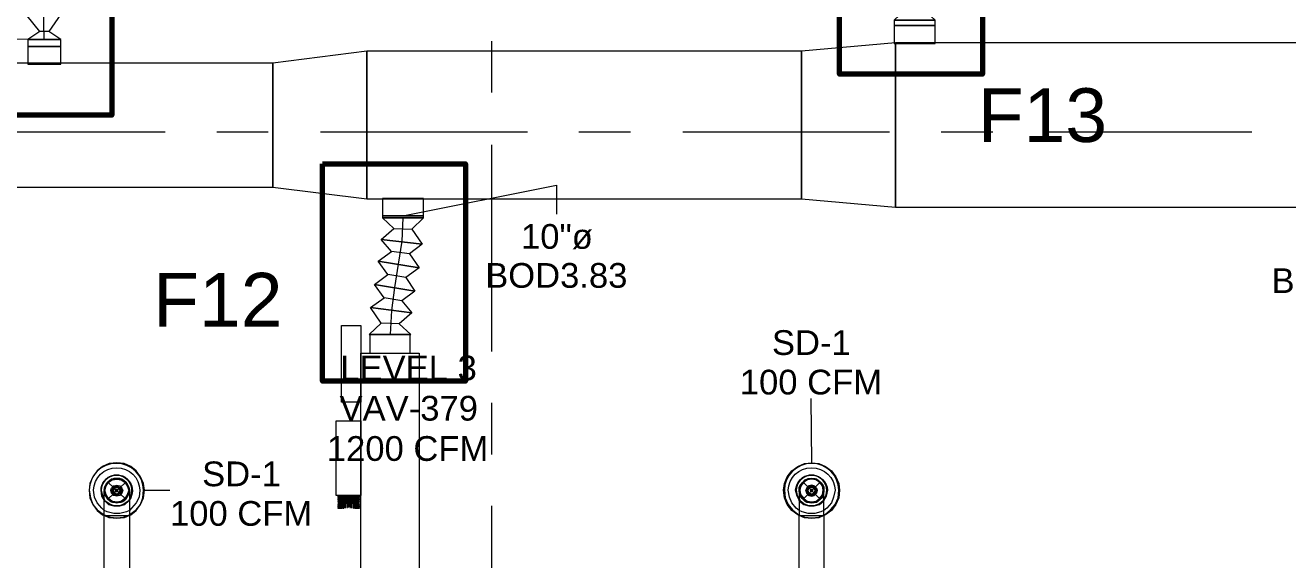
# Model space of a CAD drawing. Header units: metres. Extents: x -2 to 237, y -8 to 52.
# Drawn here: x 46.39 to 54.14, y 11.18 to 14.46 of the extents above; entities that cross this region are included whole.
import ezdxf

# ---------------------------------------------------------------- set-up
doc = ezdxf.new("R2010")
doc.units = ezdxf.units.M
doc.layers.add('HVAC - Ductos', color=5, linetype='Continuous', lineweight=0)
doc.layers.add('PDF_Text', color=7, linetype='Continuous', lineweight=0)
doc.layers.add('PDF_Geometry', color=7, linetype='Continuous', lineweight=0, true_color=0xaaaaaa)
doc.styles.add('PDF Arial-BoldMT-Identity-H', font='arial.ttf')
doc.styles.add('PDF Helvetica', font='')
doc.styles.get('PDF Helvetica').set_extended_font_data('Helvetica')

msp = doc.modelspace()

# ---------------------------------------------------------------- linework, layer by layer
at = {"layer": 'HVAC - Ductos', "lineweight": 0}
for points in [[(46.5074, 14.3702), (46.5029, 14.5718), (46.4892, 14.778), (46.4846, 14.8834), (46.4846, 14.9796)], [(51.7855, 14.5489), (51.7122, 14.6085), (51.9642, 14.6451), (51.9046, 14.5535), (51.7855, 14.5489), (51.7213, 14.4893), (51.7213, 14.4573), (51.7259, 14.4573), (51.7397, 14.4573), (51.758, 14.4573), (51.7855, 14.4573), (51.8176, 14.4573), (51.8496, 14.4573), (51.8817, 14.4573), (51.9138, 14.4573), (51.9367, 14.4573), (51.9596, 14.4573), (51.9734, 14.4573), (51.9734, 14.4893), (51.7213, 14.4893), (51.9734, 14.4893), (51.9046, 14.5535)], [(46.48, 14.4206), (46.4021, 14.5169), (46.6083, 14.526), (46.535, 14.4206), (46.48, 14.4206), (46.4067, 14.3702), (46.4067, 14.329), (46.4112, 14.329), (46.4204, 14.329), (46.4388, 14.329), (46.457, 14.329), (46.4846, 14.329), (46.5074, 14.329), (46.535, 14.329), (46.5579, 14.329), (46.5808, 14.329), (46.5945, 14.329), (46.6083, 14.329), (46.6083, 14.3702), (46.4067, 14.3702), (46.6083, 14.3702), (46.535, 14.4206)], [(51.9734, 14.3519), (51.9734, 14.4573), (51.9596, 14.4573), (51.9367, 14.4573), (51.9138, 14.4573), (51.8817, 14.4573), (51.8496, 14.4573), (51.8176, 14.4573), (51.7855, 14.4573), (51.758, 14.4573), (51.7397, 14.4573), (51.7259, 14.4573), (51.7213, 14.4573), (51.7213, 14.3519)], [(46.5074, 14.3702), (45.9852, 14.3748)], [(51.7213, 14.3519), (51.7213, 14.3473), (51.7259, 14.3473), (51.7397, 14.3473), (51.758, 14.3473), (51.7855, 14.3473), (51.8176, 14.3473), (51.8496, 14.3473), (51.8817, 14.3473), (51.9138, 14.3473), (51.9367, 14.3473), (51.9596, 14.3473), (51.9734, 14.3473), (51.9734, 14.3519)], [(51.9734, 14.3473), (51.9734, 14.3473)], [(46.6083, 14.2282), (46.6083, 14.329), (46.5945, 14.329), (46.5808, 14.329), (46.5579, 14.329), (46.535, 14.329), (46.5074, 14.329), (46.4846, 14.329), (46.457, 14.329), (46.4388, 14.329), (46.4204, 14.329), (46.4112, 14.329), (46.4067, 14.329), (46.4067, 14.2282)], [(46.4067, 14.2282), (46.4067, 14.219), (46.4112, 14.219), (46.4204, 14.219), (46.4388, 14.219), (46.457, 14.219), (46.4846, 14.219), (46.5074, 14.219), (46.535, 14.219), (46.5579, 14.219), (46.5808, 14.219), (46.5945, 14.219), (46.6083, 14.219), (46.6083, 14.2282)], [(46.6083, 14.219), (46.6083, 14.219)], [(48.7066, 13.289), (49.6505, 13.4768), (49.6505, 13.2981)], [(48.8349, 13.3897), (48.8349, 13.3943), (48.8303, 13.3943), (48.8166, 13.3943), (48.7983, 13.3943), (48.7708, 13.3943), (48.7433, 13.3943), (48.7066, 13.3943), (48.6746, 13.3943), (48.6471, 13.3943), (48.6196, 13.3943), (48.5967, 13.3943), (48.5875, 13.3943), (48.583, 13.3943), (48.583, 13.3897)], [(48.583, 13.3897), (48.583, 13.289), (48.5875, 13.289), (48.5967, 13.289), (48.6196, 13.289), (48.6471, 13.289), (48.6746, 13.289), (48.7066, 13.289), (48.7433, 13.289), (48.7708, 13.289), (48.7983, 13.289), (48.8166, 13.289), (48.8303, 13.289), (48.8349, 13.289), (48.8349, 13.3897)], [(48.7616, 13.2065), (48.8258, 13.1148), (48.5738, 13.1424), (48.6517, 13.2111), (48.7616, 13.2065), (48.8349, 13.2752), (48.8349, 13.289), (48.8303, 13.289), (48.8166, 13.289), (48.7983, 13.289), (48.7708, 13.289), (48.7433, 13.289), (48.7066, 13.289), (48.6746, 13.289), (48.6471, 13.289), (48.6196, 13.289), (48.5967, 13.289), (48.5875, 13.289), (48.583, 13.289), (48.583, 13.2752), (48.8349, 13.2752), (48.583, 13.2752), (48.6517, 13.2111)], [(48.7066, 13.2752), (48.702, 13.1332), (48.6792, 12.9911), (48.6562, 12.8491), (48.638, 12.7071), (48.6288, 12.5605)], [(48.7479, 13.0553), (48.8075, 12.9683), (48.5554, 13.0095), (48.638, 13.069), (48.5738, 13.1424), (48.8258, 13.1148), (48.7479, 13.0553), (48.638, 13.069)], [(48.725, 12.9087), (48.78, 12.8263), (48.5326, 12.8675), (48.615, 12.927), (48.5554, 13.0095), (48.8075, 12.9683), (48.725, 12.9087), (48.615, 12.927)], [(48.702, 12.7666), (48.7616, 12.6934), (48.5096, 12.7254), (48.5921, 12.785), (48.5326, 12.8675), (48.78, 12.8263), (48.702, 12.7666), (48.5921, 12.785)], [(48.6838, 12.6246), (48.7571, 12.5605), (48.5005, 12.5605), (48.5738, 12.6292), (48.5096, 12.7254), (48.7616, 12.6934), (48.6838, 12.6246), (48.5738, 12.6292)], [(48.7571, 12.5605), (48.7479, 12.5605), (48.7296, 12.5605), (48.702, 12.5605), (48.6654, 12.5605), (48.6288, 12.5605), (48.5875, 12.5605), (48.5554, 12.5605), (48.528, 12.5605), (48.5096, 12.5605), (48.5005, 12.5605)], [(51.2174, 11.7724), (51.2128, 12.1664)], [(47.0298, 11.5984), (47.0298, 11.5892), (47.0298, 11.5662), (47.0298, 11.5342), (47.0298, 11.493), (47.0298, 11.4472), (47.039, 11.4518), (47.071, 11.4792), (47.0985, 11.5159), (47.1168, 11.5571), (47.1214, 11.6029), (47.1168, 11.6442), (47.0985, 11.6854), (47.071, 11.7221), (47.039, 11.7495), (46.9977, 11.7679), (46.9519, 11.7724), (46.9061, 11.7679), (46.8648, 11.7495), (46.8328, 11.7221), (46.8053, 11.6854), (46.7869, 11.6442), (46.7823, 11.6029), (46.7915, 11.5571), (46.8053, 11.5159), (46.8328, 11.4838), (46.8694, 11.4564), (46.874, 11.4518)], [(51.1395, 11.5984), (51.1395, 11.5938), (51.1395, 11.5754), (51.1395, 11.548), (51.1395, 11.5113), (51.1395, 11.4655), (51.1395, 11.4472), (51.1303, 11.4518), (51.0937, 11.4792), (51.0662, 11.5159), (51.0479, 11.5571), (51.0433, 11.6029), (51.0479, 11.6442), (51.0662, 11.6854), (51.0937, 11.7221), (51.1303, 11.7495), (51.1715, 11.7679), (51.2174, 11.7724), (51.2586, 11.7679), (51.2998, 11.7495), (51.3365, 11.7221), (51.364, 11.6854), (51.3823, 11.6442), (51.3869, 11.6029), (51.3823, 11.5571), (51.364, 11.5159), (51.3365, 11.4792), (51.2998, 11.4518), (51.2907, 11.4472), (51.2907, 11.493), (51.2907, 11.5342), (51.2907, 11.5662), (51.2907, 11.5892), (51.2907, 11.5984)], [(47.0252, 11.5984), (47.0298, 11.6029), (47.0298, 11.5984), (47.0206, 11.5708), (47.0298, 11.6029), (47.0252, 11.6212), (47.016, 11.6396), (47.0068, 11.6533), (46.9886, 11.667), (46.9702, 11.6762), (46.9519, 11.6762), (46.9336, 11.6762), (46.9152, 11.667), (46.8969, 11.6533), (46.9244, 11.6716), (46.9519, 11.6762), (46.9794, 11.6716), (47.0068, 11.6533), (47.0206, 11.6304), (47.0206, 11.6258), (47.0252, 11.6029), (47.0206, 11.5754), (47.0206, 11.5708), (47.0068, 11.548), (46.9794, 11.5296), (46.9519, 11.525), (46.9244, 11.5296), (46.8969, 11.548), (46.8832, 11.5708), (46.874, 11.6029), (46.8786, 11.6258)], [(46.8832, 11.5754), (46.8786, 11.6029), (46.8832, 11.6258), (46.8832, 11.6304), (46.874, 11.6029), (46.8786, 11.6212), (46.8877, 11.6396), (46.8969, 11.6533), (46.8832, 11.6304)], [(46.8832, 11.6258), (46.8786, 11.6212), (46.874, 11.6029), (46.8786, 11.5938)], [(47.0206, 11.635), (47.0068, 11.6533), (46.984, 11.6716), (46.9794, 11.6716), (46.9519, 11.6762), (46.9244, 11.6716), (46.9198, 11.6716), (46.8969, 11.6533), (46.8832, 11.635)], [(46.8832, 11.6304), (46.8877, 11.6396), (46.8969, 11.6533), (46.9152, 11.667), (46.9198, 11.6716), (46.9244, 11.6716), (46.9336, 11.6762), (46.9519, 11.6762), (46.9702, 11.6762), (46.9794, 11.6716), (46.984, 11.6716), (46.9886, 11.667), (47.0068, 11.6533), (47.016, 11.6396), (47.0206, 11.6304)], [(46.8877, 11.6304), (46.9015, 11.6533), (46.9198, 11.667)], [(46.8877, 11.6396), (46.8877, 11.6396)], [(46.9152, 11.667), (46.9152, 11.667)], [(46.9198, 11.6716), (46.9244, 11.6716)], [(46.929, 11.6716), (46.9519, 11.6762), (46.9748, 11.6716)], [(46.9794, 11.6716), (46.984, 11.6716)], [(46.984, 11.667), (47.0023, 11.6533), (47.016, 11.6304)], [(47.016, 11.6396), (47.016, 11.6396)], [(47.0206, 11.6258), (47.0206, 11.6304), (47.0206, 11.635), (47.0206, 11.6304), (47.0206, 11.6258), (47.0252, 11.6212), (47.0298, 11.6029), (47.0252, 11.5938)], [(47.0206, 11.6258), (47.0298, 11.6029), (47.0206, 11.6304)], [(47.0206, 11.6304), (47.0206, 11.6304)], [(51.1899, 11.5296), (51.1853, 11.5296), (51.1853, 11.5342), (51.1624, 11.548), (51.1533, 11.5662), (51.1441, 11.58), (51.1395, 11.6029), (51.1441, 11.6212), (51.1533, 11.6396), (51.1624, 11.6533), (51.1761, 11.667), (51.1945, 11.6716), (51.2174, 11.6762)], [(51.1395, 11.5984), (51.1395, 11.6029), (51.1395, 11.5984), (51.1441, 11.5708), (51.1624, 11.548), (51.1853, 11.5296), (51.2174, 11.525), (51.2449, 11.5296), (51.2678, 11.548), (51.2861, 11.5708), (51.2678, 11.548), (51.2449, 11.5296), (51.2174, 11.525), (51.1853, 11.5296), (51.1624, 11.548), (51.1441, 11.5708), (51.1395, 11.6029), (51.1441, 11.6304), (51.1441, 11.6258), (51.1395, 11.6029), (51.1395, 11.6212), (51.1487, 11.6396), (51.1624, 11.6533), (51.1761, 11.667), (51.1945, 11.6762), (51.2174, 11.6762), (51.2357, 11.6762), (51.254, 11.667), (51.2678, 11.6533), (51.2816, 11.6396), (51.2907, 11.6212), (51.2907, 11.6029), (51.2861, 11.58), (51.277, 11.5662), (51.2678, 11.548), (51.254, 11.5388), (51.2357, 11.5296), (51.2174, 11.5296), (51.1945, 11.5296), (51.1761, 11.5388), (51.1624, 11.548), (51.1487, 11.5708), (51.1441, 11.5708), (51.1441, 11.5754)], [(51.1487, 11.5754), (51.1441, 11.6029), (51.1487, 11.6258), (51.1395, 11.6029), (51.1487, 11.5754), (51.1669, 11.5526), (51.1899, 11.5342), (51.2174, 11.5296), (51.2403, 11.5342), (51.2632, 11.5526), (51.2816, 11.5754), (51.2861, 11.6029), (51.2816, 11.6304), (51.2632, 11.6533), (51.2403, 11.667), (51.2174, 11.6716), (51.1899, 11.667), (51.1669, 11.6533), (51.1487, 11.6304), (51.1624, 11.6533), (51.1853, 11.667)], [(51.1395, 11.5938), (51.1395, 11.6029), (51.1395, 11.6212), (51.1441, 11.6258), (51.1441, 11.6304), (51.1487, 11.635), (51.1441, 11.6304), (51.1441, 11.6258)], [(51.1441, 11.6304), (51.1624, 11.6533), (51.1853, 11.6716), (51.2174, 11.6762), (51.2403, 11.6716)], [(51.1441, 11.6304), (51.1487, 11.6396), (51.1624, 11.6533), (51.1761, 11.667), (51.1853, 11.6716), (51.1899, 11.6716), (51.1945, 11.6762), (51.2174, 11.6762), (51.2357, 11.6762), (51.2403, 11.6716), (51.2449, 11.6716), (51.254, 11.667), (51.2678, 11.6533), (51.2816, 11.6396), (51.2816, 11.6304), (51.2861, 11.6304), (51.2861, 11.6258)], [(51.1487, 11.635), (51.1624, 11.6533), (51.1853, 11.6716), (51.1899, 11.6716), (51.2174, 11.6762), (51.2403, 11.6716), (51.2449, 11.6716), (51.2678, 11.6533), (51.2816, 11.635)], [(51.1487, 11.6396), (51.1487, 11.6396)], [(51.1761, 11.667), (51.1761, 11.667)], [(51.1853, 11.6716), (51.1899, 11.6716)], [(51.1899, 11.6716), (51.2128, 11.6762)], [(51.2403, 11.6716), (51.2449, 11.6716)], [(51.2449, 11.667), (51.2678, 11.6533), (51.2816, 11.6304)], [(51.2816, 11.6396), (51.2816, 11.6396)], [(51.2816, 11.6304), (51.2861, 11.6304), (51.2861, 11.6258), (51.2907, 11.6212), (51.2907, 11.6029), (51.2907, 11.5938)], [(51.2816, 11.6258), (51.2907, 11.6029), (51.2816, 11.5754)], [(51.2907, 11.5984), (51.2861, 11.5708), (51.2907, 11.6029), (51.2861, 11.6304)], [(46.8786, 11.5984), (46.874, 11.6029), (46.874, 11.5984), (46.8832, 11.5708), (46.8786, 11.5754)], [(46.8786, 11.5938), (46.8786, 11.58), (46.8877, 11.5617), (46.8969, 11.548), (46.9152, 11.5342), (46.9336, 11.5296), (46.9519, 11.525), (46.9702, 11.5296), (46.9886, 11.5342), (47.0068, 11.548), (47.016, 11.5617), (47.0252, 11.58), (47.0252, 11.5938)], [(46.8832, 11.5708), (46.8832, 11.5708)], [(46.8832, 11.5708), (46.8969, 11.548), (46.9244, 11.5296)], [(47.016, 11.5708), (47.0023, 11.548), (46.984, 11.5342), (46.9794, 11.5296), (46.9519, 11.525), (46.9244, 11.5296), (46.9198, 11.5342), (46.9015, 11.548), (46.8877, 11.5708)], [(46.9794, 11.5296), (47.0068, 11.548), (47.0206, 11.5708)], [(47.0206, 11.5708), (47.0206, 11.5708)], [(47.1214, 11.6029), (47.2772, 11.6029)], [(48.3081, 11.5708), (48.3081, 11.5662), (48.3676, 11.5662), (48.3081, 11.5662), (48.3081, 11.5617), (48.3631, 11.5617), (48.3631, 11.5571), (48.3081, 11.5571), (48.3081, 11.5526), (48.3585, 11.5526), (48.3539, 11.548), (48.3081, 11.548), (48.3081, 11.5434), (48.3539, 11.5434), (48.3493, 11.5388), (48.3081, 11.5388), (48.3081, 11.5342), (48.3493, 11.5342), (48.3447, 11.525), (48.3081, 11.525), (48.3401, 11.525), (48.3401, 11.5159), (48.3081, 11.5159), (48.3081, 11.5113), (48.3355, 11.5113), (48.3355, 11.5067), (48.3081, 11.5067), (48.3081, 11.5021), (48.3309, 11.5021), (48.3264, 11.4975), (48.3081, 11.4975), (48.3081, 11.493), (48.3309, 11.493), (48.3309, 11.4975), (48.3309, 11.493), (48.3355, 11.493), (48.3355, 11.5021), (48.3401, 11.5159), (48.3401, 11.493), (48.3447, 11.493), (48.3447, 11.5204), (48.3539, 11.5342), (48.3539, 11.493), (48.3539, 11.4975), (48.3539, 11.5388), (48.3631, 11.5526), (48.3631, 11.4975), (48.3676, 11.4975), (48.3676, 11.5571), (48.3722, 11.5526), (48.3722, 11.5021), (48.3768, 11.5021), (48.3768, 11.5526), (48.3813, 11.5571), (48.3813, 11.4975), (48.3859, 11.4975), (48.3859, 11.5526), (48.3951, 11.5388), (48.3951, 11.4975), (48.3951, 11.493), (48.3951, 11.5342), (48.4043, 11.5204), (48.4043, 11.493), (48.4089, 11.493), (48.4089, 11.5159), (48.4134, 11.5021), (48.4134, 11.493), (48.418, 11.493), (48.418, 11.4975), (48.418, 11.493), (48.4409, 11.493), (48.4409, 11.4975), (48.4226, 11.4975), (48.418, 11.5021), (48.4409, 11.5021), (48.4409, 11.5067), (48.418, 11.5067), (48.4134, 11.5113), (48.4409, 11.5113), (48.4409, 11.5159), (48.4089, 11.5159), (48.4089, 11.525), (48.4409, 11.525), (48.4043, 11.525), (48.3997, 11.5342), (48.4409, 11.5342), (48.4409, 11.5388), (48.3997, 11.5388), (48.3951, 11.5434), (48.4409, 11.5434), (48.4409, 11.548), (48.3951, 11.548), (48.3905, 11.5526), (48.4409, 11.5526), (48.4409, 11.5571), (48.3859, 11.5571), (48.3859, 11.5617), (48.4409, 11.5617), (48.4409, 11.5662), (48.3813, 11.5662), (48.4409, 11.5662), (48.4409, 11.5708)], [(48.3355, 11.5662), (48.3676, 11.5662), (48.3631, 11.5571)], [(48.3676, 11.5662), (48.3355, 11.5662)], [(48.3355, 11.5571), (48.3631, 11.5571), (48.3631, 11.5526)], [(48.3631, 11.5571), (48.3355, 11.5571)], [(48.3355, 11.548), (48.3539, 11.548), (48.3539, 11.5434)], [(48.3585, 11.548), (48.3355, 11.548)], [(48.3539, 11.5434), (48.3493, 11.5388), (48.3355, 11.5388), (48.3493, 11.5388)], [(48.3493, 11.5296), (48.3493, 11.5342), (48.3493, 11.5388), (48.3585, 11.5434), (48.3585, 11.5388)], [(48.3585, 11.5434), (48.3585, 11.548), (48.3631, 11.5526), (48.3631, 11.525), (48.3631, 11.5571), (48.3676, 11.5571), (48.3722, 11.5571), (48.3722, 11.5526)], [(48.3585, 11.5526), (48.3585, 11.548)], [(48.3631, 11.5526), (48.3585, 11.5526)], [(48.3585, 11.5388), (48.3585, 11.5204), (48.3585, 11.5434)], [(48.3722, 11.5708), (48.3722, 11.5662), (48.3676, 11.5662)], [(48.3722, 11.5617), (48.3676, 11.5571), (48.3722, 11.5571), (48.3768, 11.5571), (48.3768, 11.5526)], [(48.3676, 11.5571), (48.3676, 11.5571)], [(48.4134, 11.5662), (48.3768, 11.5662), (48.3768, 11.5708), (48.3813, 11.5662), (48.3813, 11.5617), (48.3768, 11.5617), (48.3722, 11.5617), (48.3722, 11.5662), (48.3722, 11.5708)], [(48.3722, 11.5617), (48.3768, 11.5662), (48.3813, 11.5617), (48.3813, 11.5662)], [(48.3722, 11.5571), (48.3722, 11.5571)], [(48.3722, 11.5571), (48.3768, 11.5571), (48.3813, 11.5571), (48.3859, 11.5571), (48.3859, 11.525), (48.3859, 11.5526), (48.3905, 11.548), (48.3905, 11.5434)], [(48.3722, 11.5526), (48.3722, 11.5296), (48.3722, 11.5526)], [(48.3859, 11.5571), (48.3813, 11.5617), (48.3813, 11.5571), (48.3768, 11.5571)], [(48.3768, 11.5571), (48.3768, 11.5571)], [(48.3768, 11.5571), (48.3768, 11.5571)], [(48.3768, 11.5571), (48.3768, 11.5571)], [(48.3768, 11.5526), (48.3768, 11.5296), (48.3768, 11.5526)], [(48.3813, 11.5662), (48.4134, 11.5662)], [(48.3813, 11.5571), (48.3813, 11.5571)], [(48.3859, 11.5526), (48.3859, 11.5571), (48.4134, 11.5571)], [(48.4134, 11.5571), (48.3859, 11.5571)], [(48.3905, 11.5526), (48.3859, 11.5526)], [(48.3905, 11.548), (48.3905, 11.5526)], [(48.4134, 11.548), (48.3905, 11.548)], [(48.3905, 11.5388), (48.3905, 11.5434), (48.3951, 11.5434), (48.3997, 11.5388), (48.3997, 11.5342), (48.3997, 11.5296)], [(48.3905, 11.5434), (48.3905, 11.5204), (48.3905, 11.5388)], [(48.3951, 11.5434), (48.3951, 11.548), (48.4134, 11.548)], [(48.3951, 11.5434), (48.3951, 11.5434)], [(48.3997, 11.5388), (48.4134, 11.5388), (48.3997, 11.5388), (48.3951, 11.5434)], [(48.4134, 11.5662), (48.4134, 11.5662)], [(51.1395, 11.5938), (51.1395, 11.58), (51.1487, 11.5617), (51.1624, 11.548), (51.1761, 11.5342), (51.1945, 11.5296), (51.2174, 11.525), (51.2357, 11.5296), (51.254, 11.5342), (51.2678, 11.548), (51.2449, 11.5342), (51.2449, 11.5296), (51.2403, 11.5296)], [(51.2861, 11.5754), (51.2861, 11.5708), (51.2816, 11.5708), (51.2678, 11.548), (51.2816, 11.5617), (51.2907, 11.58), (51.2907, 11.5938)], [(51.2907, 11.5984), (51.2907, 11.6029), (51.2907, 11.5984)], [(47.0298, 11.4792), (47.0114, 11.47), (46.9702, 11.4609), (46.9336, 11.4609), (46.8923, 11.47), (46.874, 11.4792)], [(46.9244, 11.5296), (46.9244, 11.5296)], [(46.9748, 11.5342), (46.9519, 11.5296), (46.929, 11.5342)], [(46.9794, 11.5296), (46.9794, 11.5296)], [(48.3447, 11.5342), (48.3447, 11.5296), (48.3355, 11.5296), (48.3401, 11.5296)], [(48.3401, 11.525), (48.3355, 11.5204), (48.3401, 11.525)], [(48.3401, 11.5296), (48.3401, 11.525), (48.3447, 11.525), (48.3447, 11.5204)], [(48.3493, 11.5388), (48.3447, 11.5342)], [(48.3447, 11.5204), (48.3447, 11.5296), (48.3493, 11.5342), (48.3493, 11.5296), (48.3493, 11.5204), (48.3493, 11.5296)], [(48.3493, 11.5342), (48.3493, 11.5342)], [(48.3493, 11.5342), (48.3493, 11.5342)], [(48.4043, 11.5342), (48.3997, 11.5388)], [(48.3997, 11.5342), (48.3997, 11.5342)], [(48.3997, 11.5342), (48.3997, 11.5342)], [(48.3997, 11.5296), (48.3997, 11.5204), (48.3997, 11.5296), (48.3997, 11.5342), (48.4043, 11.5296), (48.4043, 11.5204)], [(48.4089, 11.5296), (48.4134, 11.5296), (48.4043, 11.5296), (48.4043, 11.5342)], [(48.4043, 11.5204), (48.4043, 11.525), (48.4089, 11.525)], [(48.4134, 11.525), (48.4089, 11.5296)], [(48.4089, 11.525), (48.4134, 11.5204), (48.4134, 11.525)], [(51.2907, 11.4792), (51.2724, 11.47), (51.2357, 11.4609), (51.1945, 11.4609), (51.1578, 11.47), (51.1395, 11.4792)], [(51.2403, 11.5342), (51.2174, 11.5296), (51.1899, 11.5342)], [(46.874, 11.4518), (46.9106, 11.438), (46.9519, 11.4334), (46.9932, 11.438), (47.0298, 11.4518)], [(47.0298, 11.4472), (46.9977, 11.4334), (46.9519, 11.4288), (46.9061, 11.4334), (46.874, 11.4472)], [(46.874, 10.3842), (46.874, 11.4472), (46.8786, 11.4472), (46.8877, 11.4472), (46.8969, 11.4472), (46.9152, 11.4472), (46.9336, 11.4472), (46.9519, 11.4472), (46.9702, 11.4472), (46.9886, 11.4472), (47.0068, 11.4472), (47.016, 11.4472), (47.0252, 11.4472), (47.0298, 11.4472), (47.0298, 10.3842)], [(46.874, 11.4472), (46.8786, 11.4472), (46.8877, 11.4472), (46.8969, 11.4472), (46.9152, 11.4472), (46.9336, 11.4472), (46.9519, 11.4472), (46.9702, 11.4472), (46.9886, 11.4472), (47.0068, 11.4472), (47.016, 11.4472), (47.0252, 11.4472), (47.0298, 11.4472)], [(51.1395, 11.4518), (51.1715, 11.438), (51.2174, 11.4334), (51.2586, 11.438), (51.2907, 11.4518)], [(51.2907, 11.4472), (51.2586, 11.4334), (51.2174, 11.4288), (51.1715, 11.4334), (51.1395, 11.4472)], [(51.1395, 10.4163), (51.1395, 11.4472), (51.1487, 11.4472), (51.1624, 11.4472), (51.1761, 11.4472), (51.1945, 11.4472), (51.2174, 11.4472), (51.2357, 11.4472), (51.254, 11.4472), (51.2678, 11.4472), (51.2816, 11.4472), (51.2907, 11.4472), (51.2907, 10.4163)], [(51.1395, 11.4472), (51.1487, 11.4472), (51.1624, 11.4472), (51.1761, 11.4472), (51.1945, 11.4472), (51.2174, 11.4472), (51.2357, 11.4472), (51.254, 11.4472), (51.2678, 11.4472), (51.2816, 11.4472), (51.2907, 11.4472)]]:
    msp.add_lwpolyline(points, dxfattribs=at)
for points in [[(46.4067, 14.3702), (46.4112, 14.3702), (46.4204, 14.3702), (46.4388, 14.3702), (46.457, 14.3702), (46.4846, 14.3702), (46.5074, 14.3702), (46.535, 14.3702), (46.5579, 14.3702), (46.5808, 14.3702), (46.5945, 14.3702), (46.6083, 14.3702), (46.5945, 14.3702), (46.5808, 14.3702), (46.5579, 14.3702), (46.535, 14.3702), (46.5074, 14.3702), (46.4846, 14.3702), (46.457, 14.3702), (46.4388, 14.3702), (46.4204, 14.3702), (46.4112, 14.3702)], [(51.7305, 13.3394), (51.1533, 13.3897), (51.1533, 14.3015), (51.7305, 14.3519)], [(51.7305, 14.3519), (55.011, 14.3519), (55.011, 13.3394), (51.7305, 13.3394)], [(48.4867, 13.3897), (47.9095, 13.4631), (47.9095, 14.2282), (48.4867, 14.3015)], [(48.4867, 14.3015), (51.1533, 14.3015), (51.1533, 13.3897), (48.4867, 13.3897)], [(40.336, 14.2282), (47.9095, 14.2282), (47.9095, 13.4631), (40.336, 13.4631)], [(48.583, 13.2752), (48.5875, 13.2752), (48.5967, 13.2752), (48.6196, 13.2752), (48.6471, 13.2752), (48.6746, 13.2752), (48.7066, 13.2752), (48.7433, 13.2752), (48.7708, 13.2752), (48.7983, 13.2752), (48.8166, 13.2752), (48.8303, 13.2752), (48.8349, 13.2752), (48.8303, 13.2752), (48.8166, 13.2752), (48.7983, 13.2752), (48.7708, 13.2752), (48.7433, 13.2752), (48.7066, 13.2752), (48.6746, 13.2752), (48.6471, 13.2752), (48.6196, 13.2752), (48.5967, 13.2752), (48.5875, 13.2752)], [(48.3309, 12.6154), (48.4501, 12.6154), (48.4501, 12.1436), (48.3309, 12.1436)], [(48.7525, 12.5605), (48.7479, 12.5605), (48.7296, 12.5605), (48.702, 12.5605), (48.6654, 12.5605), (48.6288, 12.5605), (48.5875, 12.5605), (48.5554, 12.5605), (48.528, 12.5605), (48.5096, 12.5605), (48.5051, 12.5605), (48.5051, 12.4459), (48.5096, 12.4459), (48.5188, 12.4459), (48.5417, 12.4459), (48.5646, 12.4459), (48.5967, 12.4459), (48.6288, 12.4459), (48.6608, 12.4459), (48.6929, 12.4459), (48.7158, 12.4459), (48.7387, 12.4459), (48.7479, 12.4459), (48.7525, 12.4459), (48.7525, 12.5605), (48.7571, 12.5605), (48.7479, 12.5605), (48.7296, 12.5605), (48.702, 12.5605), (48.6654, 12.5605), (48.6288, 12.5605), (48.5875, 12.5605), (48.5554, 12.5605), (48.528, 12.5605), (48.5096, 12.5605), (48.5005, 12.5605), (48.5051, 12.5605), (48.5096, 12.5605), (48.528, 12.5605), (48.5554, 12.5605), (48.5875, 12.5605), (48.6288, 12.5605), (48.6654, 12.5605), (48.702, 12.5605), (48.7296, 12.5605), (48.7479, 12.5605)], [(48.7525, 12.5605), (48.7479, 12.5605), (48.7387, 12.5605), (48.7158, 12.5605), (48.6929, 12.5605), (48.6608, 12.5605), (48.6288, 12.5605), (48.5967, 12.5605), (48.5646, 12.5605), (48.5417, 12.5605), (48.5188, 12.5605), (48.5096, 12.5605), (48.5051, 12.5605), (48.5096, 12.5605), (48.5188, 12.5605), (48.5417, 12.5605), (48.5646, 12.5605), (48.5967, 12.5605), (48.6288, 12.5605), (48.6608, 12.5605), (48.6929, 12.5605), (48.7158, 12.5605), (48.7387, 12.5605), (48.7479, 12.5605)], [(48.8075, 12.4459), (48.8075, 10.6225), (48.4501, 10.6225), (48.4501, 12.4459)], [(48.2989, 12.029), (48.4501, 12.029), (48.4501, 11.5708), (48.2989, 11.5708)], [(47.0252, 11.58), (47.016, 11.5662), (47.0023, 11.548), (46.9886, 11.5388), (46.9702, 11.5296), (46.9519, 11.5296), (46.9336, 11.5296), (46.9152, 11.5388), (46.9015, 11.548), (46.8877, 11.5662), (46.8786, 11.58), (46.8786, 11.6029), (46.8786, 11.6212), (46.8877, 11.6396), (46.9015, 11.6533), (46.9152, 11.667), (46.9336, 11.6716), (46.9519, 11.6762), (46.9702, 11.6716), (46.9886, 11.667), (47.0023, 11.6533), (47.016, 11.6396), (47.0252, 11.6212), (47.0252, 11.6029)], [(47.016, 11.5754), (47.0023, 11.5526), (46.9794, 11.5342), (46.9519, 11.5296), (46.9244, 11.5342), (46.9015, 11.5526), (46.8877, 11.5754), (46.8786, 11.6029), (46.8877, 11.6304), (46.9015, 11.6533), (46.9244, 11.667), (46.9519, 11.6716), (46.9794, 11.667), (47.0023, 11.6533), (47.016, 11.6304), (47.0252, 11.6029)], [(46.8832, 11.635), (46.8832, 11.6304), (46.8786, 11.6258), (46.8832, 11.6304)], [(46.984, 11.5846), (46.9702, 11.5708), (46.9519, 11.5662), (46.9336, 11.5708), (46.9198, 11.5846), (46.9152, 11.6029), (46.9198, 11.6166), (46.9336, 11.6304), (46.9519, 11.635), (46.9702, 11.6304), (46.984, 11.6166), (46.9886, 11.6029)], [(46.9794, 11.5846), (46.9702, 11.5708), (46.9519, 11.5662), (46.9336, 11.5708), (46.9244, 11.5846), (46.9198, 11.6029), (46.9244, 11.6166), (46.9336, 11.6304), (46.9519, 11.635), (46.9702, 11.6304), (46.9794, 11.6166), (46.984, 11.6029)], [(46.9748, 11.5846), (46.961, 11.5754), (46.9427, 11.5754), (46.929, 11.5846), (46.9244, 11.6029), (46.929, 11.6166), (46.9427, 11.6258), (46.961, 11.6258), (46.9748, 11.6166), (46.9794, 11.6029)], [(46.9702, 11.5846), (46.961, 11.5754), (46.9427, 11.5754), (46.9336, 11.5846), (46.929, 11.6029), (46.9336, 11.6166), (46.9427, 11.6258), (46.961, 11.6258), (46.9702, 11.6166), (46.9748, 11.6029)], [(46.9656, 11.5846), (46.9519, 11.58), (46.9381, 11.5846), (46.9336, 11.6029), (46.9381, 11.6166), (46.9519, 11.6212), (46.9656, 11.6166), (46.9702, 11.6029)], [(51.1853, 11.6166), (51.1807, 11.6029), (51.1853, 11.6166), (51.1991, 11.6304), (51.2174, 11.635), (51.2312, 11.6304), (51.2449, 11.6166), (51.2494, 11.6029), (51.2449, 11.6166), (51.2312, 11.6304), (51.2174, 11.635), (51.1991, 11.6304)], [(51.1945, 11.6166), (51.1899, 11.6029), (51.1945, 11.6166), (51.2082, 11.6258), (51.222, 11.6258), (51.2357, 11.6166), (51.2403, 11.6029), (51.2357, 11.6166), (51.222, 11.6258), (51.2082, 11.6258)], [(51.2312, 11.5846), (51.2174, 11.58), (51.1991, 11.5846), (51.1945, 11.6029), (51.1991, 11.6166), (51.2174, 11.6212), (51.2312, 11.6166), (51.2357, 11.6029)], [(51.2907, 11.6029), (51.2861, 11.6212), (51.277, 11.6396), (51.2678, 11.6533), (51.2449, 11.6716), (51.2174, 11.6762), (51.2357, 11.6716), (51.254, 11.667), (51.2678, 11.6533), (51.2861, 11.6304), (51.2861, 11.6258)], [(46.8557, 11.6029), (46.8603, 11.5662), (46.874, 11.5434), (46.8603, 11.5662)], [(46.8786, 11.5388), (46.9061, 11.5204), (46.9336, 11.5067), (46.9702, 11.5067), (46.9977, 11.5204), (47.0252, 11.5388), (47.0023, 11.5159), (46.9702, 11.5067), (46.9336, 11.5067), (46.9015, 11.5159), (46.8786, 11.5388), (46.874, 11.5434), (46.8786, 11.5388), (46.874, 11.548)], [(47.0298, 11.548), (47.0252, 11.5388), (46.9977, 11.5204), (46.9702, 11.5067), (46.9336, 11.5067), (46.9061, 11.5204), (46.8786, 11.5388), (46.9015, 11.5159), (46.9336, 11.5067), (46.9702, 11.5067), (47.0023, 11.5159), (47.0252, 11.5388), (47.0298, 11.5434), (47.0252, 11.5388)], [(46.9473, 11.6075), (46.9473, 11.6029), (46.9473, 11.6075), (46.9565, 11.6075), (46.9565, 11.6029), (46.9565, 11.6075)], [(46.9565, 11.5984), (46.9565, 11.6029), (46.9565, 11.5938), (46.9473, 11.5938), (46.9473, 11.6029), (46.9473, 11.5984)], [(51.1166, 11.6029), (51.1258, 11.5662), (51.1395, 11.5434), (51.1258, 11.5662)], [(51.1441, 11.5388), (51.1669, 11.5204), (51.1991, 11.5067), (51.2312, 11.5067), (51.2632, 11.5204), (51.2861, 11.5388), (51.2907, 11.548), (51.2861, 11.5388), (51.2632, 11.5204), (51.2312, 11.5067), (51.1991, 11.5067), (51.1669, 11.5204), (51.1441, 11.5388), (51.1395, 11.548)], [(51.2907, 11.5388), (51.2632, 11.5159), (51.2312, 11.5067), (51.1991, 11.5067), (51.1669, 11.5159), (51.1395, 11.5388), (51.1395, 11.5434), (51.1395, 11.5388), (51.1669, 11.5159), (51.1991, 11.5067), (51.2312, 11.5067), (51.2632, 11.5159), (51.2907, 11.5388), (51.2907, 11.5434)], [(51.2449, 11.5846), (51.2494, 11.6029), (51.2449, 11.5846), (51.2312, 11.5708), (51.2174, 11.5662), (51.1991, 11.5708), (51.1853, 11.5846), (51.1807, 11.6029), (51.1853, 11.5846), (51.1991, 11.5708), (51.2174, 11.5662), (51.2312, 11.5708)], [(51.2357, 11.5846), (51.2403, 11.6029), (51.2357, 11.5846), (51.222, 11.5754), (51.2082, 11.5754), (51.1945, 11.5846), (51.1899, 11.6029), (51.1945, 11.5846), (51.2082, 11.5754), (51.222, 11.5754)], [(51.2128, 11.6075), (51.2082, 11.6029), (51.2128, 11.6075), (51.2174, 11.6075), (51.222, 11.6029), (51.2174, 11.6075)], [(51.2174, 11.5984), (51.222, 11.6029), (51.2174, 11.5938), (51.2128, 11.5938), (51.2082, 11.6029), (51.2128, 11.5984)]]:
    msp.add_lwpolyline(points, close=True, dxfattribs=at)
for points in [[(47.0298, 11.4518), (47.0344, 11.4564), (47.071, 11.4838), (47.0985, 11.5159), (47.1122, 11.5571), (47.1168, 11.6029, 0.986395), (46.7823, 11.6029), (46.7869, 11.5571), (46.8053, 11.5159), (46.8328, 11.4792), (46.8648, 11.4518), (46.874, 11.4472), (46.874, 11.4655), (46.874, 11.5113), (46.874, 11.548), (46.874, 11.5754), (46.874, 11.5938), (46.874, 11.5984)], [(46.874, 11.4792), (46.8603, 11.493), (46.8328, 11.525), (46.8145, 11.5617), (46.8099, 11.6029, -0.975809), (47.0939, 11.6029), (47.0893, 11.5617), (47.071, 11.525), (47.0435, 11.493), (47.0298, 11.4792)], [(51.2907, 11.4518), (51.2998, 11.4564), (51.3319, 11.4838), (51.3594, 11.5159), (51.3778, 11.5571), (51.3823, 11.6029, 0.986385), (51.0479, 11.6029), (51.0525, 11.5571), (51.0707, 11.5159), (51.0983, 11.4838), (51.1303, 11.4564), (51.1395, 11.4518)], [(51.1395, 11.4792), (51.1212, 11.493), (51.0937, 11.525), (51.0799, 11.5617), (51.0707, 11.6029, -0.962337), (51.3594, 11.6029), (51.3502, 11.5617), (51.3365, 11.525), (51.309, 11.493), (51.2907, 11.4792)]]:
    msp.add_lwpolyline(points, format="xyb", dxfattribs=at)
for points in [[(47.0298, 11.5434), (47.0435, 11.5662), (47.0481, 11.6029, 0.970531), (46.8557, 11.6029), (46.8648, 11.5708), (46.874, 11.548, -1.368868), (47.0435, 11.6029), (47.039, 11.5708), (47.0298, 11.548, 1.340069), (46.8557, 11.6029, -1.355036)], [(51.3136, 11.6029), (51.3044, 11.5662), (51.2907, 11.5434, 1.355552), (51.1166, 11.6029, -0.943482)], [(51.1212, 11.6029), (51.1258, 11.5708), (51.1395, 11.548, -1.368444), (51.309, 11.6029), (51.3044, 11.5708), (51.2907, 11.548, 1.368999)]]:
    msp.add_lwpolyline(points, format="xyb", close=True, dxfattribs=at)
at = {"layer": 'PDF_Geometry', "color": 232, "lineweight": 70, "true_color": 0xe91e64}
for points in [[(51.3871, 15.493), (52.2641, 15.493), (52.2641, 14.1587), (51.3871, 14.1587)], [(46.0455, 15.2414), (46.9225, 15.2414), (46.9225, 13.9071), (46.0455, 13.9071)], [(48.2142, 13.6072), (49.0912, 13.6072), (49.0912, 12.2729), (48.2142, 12.2729)]]:
    msp.add_lwpolyline(points, close=True, dxfattribs=at)
at = {"layer": 'PDF_Geometry', "lineweight": 0}
for points in [[(49.2518, 14.3611), (49.2518, 14.0449)], [(47.2497, 13.8021), (45.9806, 13.8021)], [(47.8819, 13.8021), (47.5658, 13.8021)], [(49.4718, 13.8021), (48.2027, 13.8021)], [(50.1041, 13.8021), (49.7879, 13.8021)], [(51.6939, 13.8021), (50.4248, 13.8021)], [(52.3262, 13.8021), (52.01, 13.8021)], [(53.9159, 13.8021), (52.6423, 13.8021)], [(49.2518, 13.7242), (49.2518, 12.4551)], [(49.2518, 12.139), (49.2518, 11.8229)], [(49.2518, 11.5067), (49.2518, 10.233)]]:
    msp.add_lwpolyline(points, dxfattribs=at)
at = {"layer": 'PDF_Geometry', "color": 8, "lineweight": 0, "true_color": 0x808080}
for points in [[(47.0114, 11.6442), (46.9748, 11.6716), (46.929, 11.6716), (46.8923, 11.6442), (46.874, 11.6029), (46.8923, 11.5571), (46.929, 11.5296), (46.9748, 11.5296), (47.0114, 11.5571), (47.0298, 11.6029)], [(51.277, 11.6442), (51.2403, 11.6716), (51.1899, 11.6716), (51.1533, 11.6442), (51.1395, 11.6029), (51.1533, 11.5571), (51.1899, 11.5296), (51.2403, 11.5296), (51.277, 11.5571), (51.2907, 11.6029)]]:
    msp.add_lwpolyline(points, close=True, dxfattribs=at)
for points in [[(46.8969, 11.6533), (47.0068, 11.548)], [(47.0068, 11.6533), (46.8969, 11.548)], [(51.1624, 11.6533), (51.2678, 11.548)], [(51.2678, 11.6533), (51.1624, 11.548)]]:
    msp.add_lwpolyline(points, dxfattribs=at)

# ---------------------------------------------------------------- texts
at = {"layer": 'PDF_Text', "color": 232, "lineweight": 70, "true_color": 0xe91e64, "char_height": 0.32989, "attachment_point": 4, "style": 'PDF Arial-BoldMT-Identity-H'}
for s, insert in [('F13', (52.2341, 13.9043)), ('F12', (47.175, 12.773))]:
    msp.add_mtext(s, dxfattribs=dict(at, insert=insert))
at = {"layer": 'PDF_Text', "lineweight": 0, "attachment_point": 4, "style": 'PDF Helvetica'}
for s, insert, char_height in [('10"ø', (49.4323, 13.1597), 0.1519), ('BOD3.83', (49.2123, 12.9214), 0.1519), ('BD-40"x20"-40"x20"', (54.0369, 12.8893), 0.151896), ('SD-1', (50.9717, 12.509), 0.1519), ('LEVEL 3', (48.3235, 12.3533), 0.1519), ('100 CFM', (50.7747, 12.2662), 0.1519), ('VAV-379', (48.3189, 12.1058), 0.1519), ('1200 CFM', (48.241, 11.8584), 0.1519), ('SD-1', (47.4758, 11.7027), 0.1519), ('100 CFM', (47.2788, 11.4598), 0.1519)]:
    msp.add_mtext(s, dxfattribs=dict(at, insert=insert, char_height=char_height))

doc.saveas('drawing.dxf')
